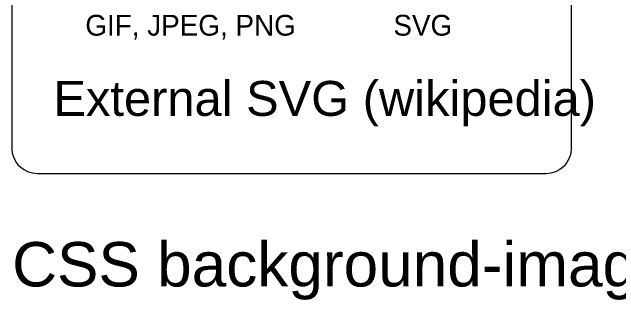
# Model space of a CAD drawing. Extents: x 0 to 591, y 0 to 1127.
# Drawn here: x 0 to 191, y 338.3 to 428.9 of the extents above; entities that cross this region are included whole.
import ezdxf

# ---------------------------------------------------------------- set-up
doc = ezdxf.new("R2010")
doc.units = 0
doc.layers.get('0').update_dxf_attribs({"lineweight": 0})
doc.styles.add('Arial', font='Arial.ttf')

msp = doc.modelspace()

# ---------------------------------------------------------------- linework, layer by layer
at = {"true_color": 0xdddddd}
msp.add_lwpolyline([(176, 520), (176, 386), (176, 386), (175.85, 384.44), (175.39, 382.94), (174.65, 381.56), (173.66, 380.34), (172.44, 379.35), (171.06, 378.61), (169.56, 378.15), (168, 378), (8, 378), (8, 378), (6.44, 378.15), (4.94, 378.61), (3.56, 379.35), (2.34, 380.34), (1.35, 381.56), (0.61, 382.94), (0.15, 384.44), (0, 386), (0, 520)], dxfattribs=at)

# ---------------------------------------------------------------- texts
at = {"true_color": 0x333388}
for s, height, p in [('GIF, JPEG, PNG', 6.5574, (23.04, 421.52)), ('SVG', 6.557, (120.01, 421.52))]:
    msp.add_text(s, height=height, dxfattribs=at).set_placement(p)
at = {"true_color": 0x888888, "style": 'Arial'}
msp.add_text('External SVG (wikipedia)', height=11, dxfattribs=at).set_placement((13, 396.25))
at = {"true_color": 0x555555, "style": 'Arial'}
msp.add_text('CSS background-image url() — extracted as image nodes', height=14, dxfattribs=at).set_placement((0, 342.5))

doc.saveas('drawing.dxf')
